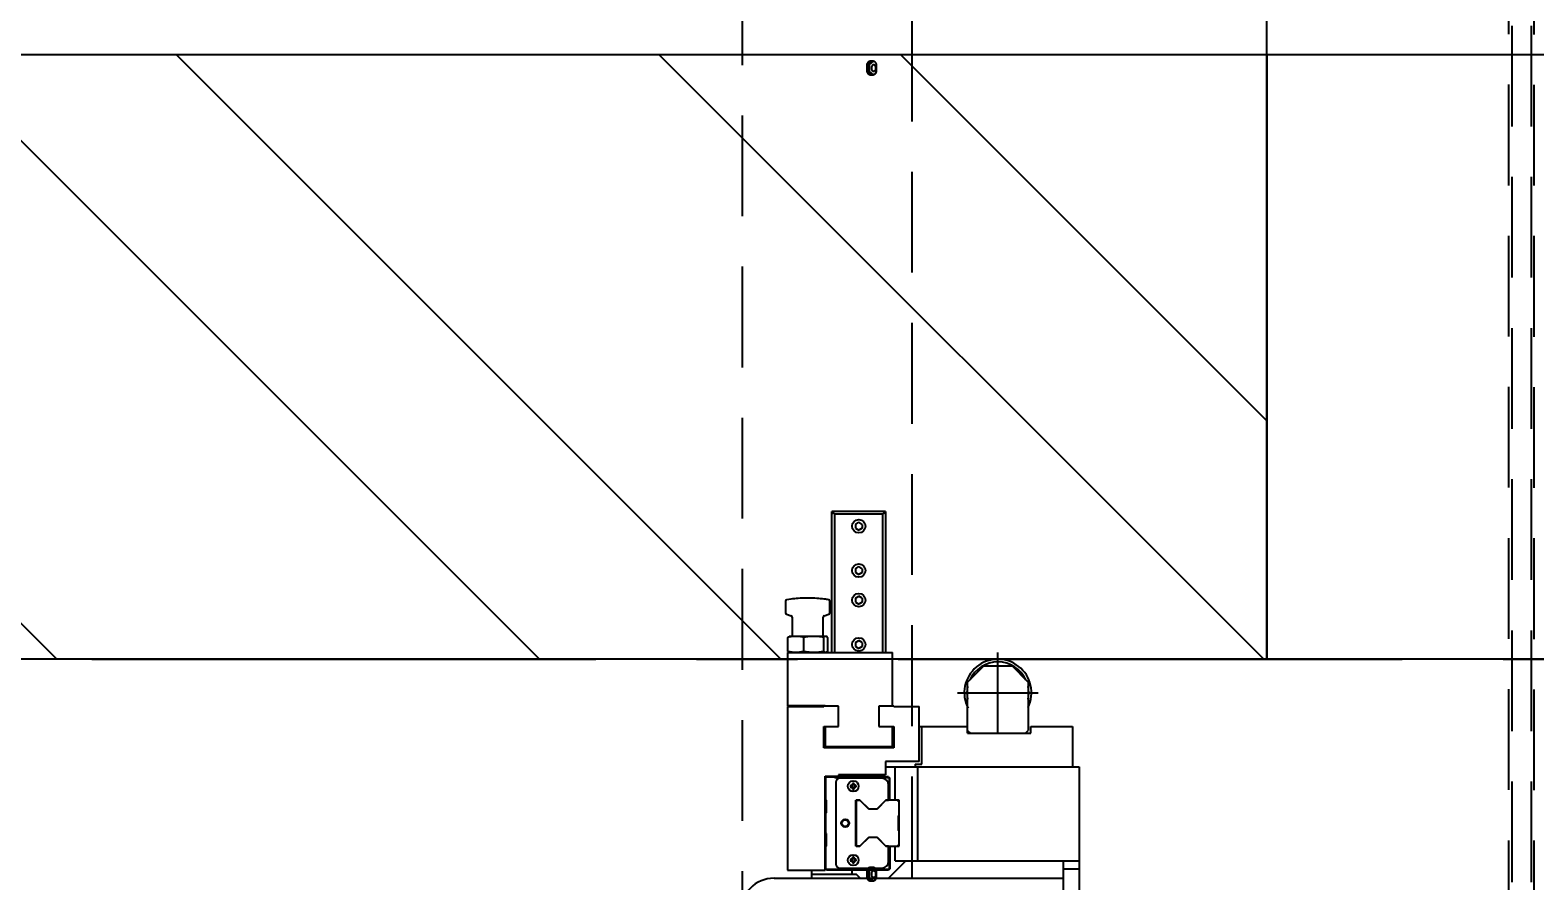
# Model space of a CAD drawing. Header units: inches. Extents: x 16559 to 58559, y 6500 to 36200.
# Drawn here: x 34125 to 35244, y 30174 to 30808 of the extents above; entities that cross this region are included whole.
import ezdxf

# ---------------------------------------------------------------- set-up
doc = ezdxf.new("R2010")
doc.units = ezdxf.units.IN
doc.header["$LTSCALE"] = 300
doc.linetypes.add('CENTRO', pattern=[2, 1.25, -0.25, 0.25, -0.25])
doc.linetypes.add('NASCOSTA', pattern=[0.375, 0.25, -0.125])
for name, color, linetype in [('ASSI', 254, 'CENTRO'), ('CONTORNO', 3, 'Continuous'), ('MACCHINA', 40, 'Continuous'), ('MORSE', 41, 'Continuous'), ('QUOTE', 7, 'Continuous')]:
    doc.layers.add(name, color=color, linetype=linetype)
doc.styles.get("Standard").update_dxf_attribs({"font": 'romans.shx'})
doc.dimstyles.new('sc1a100', dxfattribs={"dimscale": 100, "dimtxt": 3, "dimasz": 3, "dimexe": 0, "dimexo": 0, "dimgap": 1, "dimtad": 1, "dimzin": 12, "dimdsep": 46, "dimtxsty": 'Standard', "dimblk": 'CLOSEDBLANK', "dimcen": 1, "dimclrd": 253, "dimclre": 253, "dimclrt": 2, "dimadec": 0, "dimazin": 3, "dimtfac": 1, "dimtmove": 0, "dimatfit": 1, "dimldrblk": 'CLOSEDBLANK', "dimfxl": 1, "dimtolj": 1, "dimtzin": 0, "dimarcsym": 0})
doc.dimstyles.new('sc1a100_pollici', dxfattribs={"dimscale": 100, "dimtxt": 3, "dimasz": 3, "dimexe": 0, "dimexo": 0, "dimgap": 1, "dimtad": 1, "dimzin": 12, "dimdsep": 46, "dimtxsty": 'Standard', "dimblk": 'CLOSEDBLANK', "dimcen": 1, "dimclrd": 253, "dimclre": 253, "dimclrt": 2, "dimadec": 0, "dimazin": 3, "dimtfac": 1, "dimtmove": 0, "dimatfit": 1, "dimldrblk": 'CLOSEDBLANK', "dimfxl": 1, "dimtolj": 1, "dimtzin": 0, "dimarcsym": 0})

# ---------------------------------------------------------------- blocks, each defined once
blk = doc.blocks.new('A$C35a7cedc1')
at = {"layer": 'ASSI'}
for p, q in [((0, -55), (0, 5)), ((-30, -25), (30, -25))]:
    blk.add_line(p, q, dxfattribs=at)
at = {"layer": 'MORSE'}
for p, q in [((-123.5, 5), (-123.5, 110)), ((-123.5, 108), (-121.5, 110)), ((-83.5, 110), (-123.5, 110)), ((-122.5, 109), (-121.5, 108)), ((-121.5, 108), (-121.5, 5)), ((-85.5, 108), (-121.5, 108)), ((-106, 100.4), (-103.5, 101.9)), ((-101, 100.4), (-103.5, 101.9)), ((-85.5, 110), (-83.5, 108)), ((-84.5, 109), (-85.5, 108)), ((-85.5, 5), (-85.5, 108)), ((-83.5, 110), (-83.5, 5)), ((-106, 100.4), (-106, 97.6)), ((-106, 97.6), (-103.5, 96.1)), ((-101, 97.6), (-103.5, 96.1)), ((-101, 100.4), (-101, 97.6)), ((-106, 67.4), (-103.5, 68.9)), ((-106, 67.4), (-106, 64.6)), ((-101, 67.4), (-103.5, 68.9)), ((-101, 67.4), (-101, 64.6)), ((-106, 64.6), (-103.5, 63.1)), ((-101, 64.6), (-103.5, 63.1)), ((-106, 45.4), (-103.5, 46.9)), ((-106, 45.4), (-106, 42.6)), ((-101, 45.4), (-103.5, 46.9)), ((-101, 45.4), (-101, 42.6)), ((-158, 43.3), (-158, 34.5)), ((-125, 34.5), (-125, 43.3)), ((-106, 42.6), (-103.5, 41.1)), ((-101, 42.6), (-103.5, 41.1)), ((-157.3, 33.5), (-153.7, 32.4)), ((-153, 31.4), (-153, 17)), ((-129.9, 17), (-129.9, 31.4)), ((-129.3, 32.4), (-125.7, 33.5)), ((-156.2, 5.8), (-156.2, 16.2)), ((-155, 17), (-155.2, 16.9)), ((-128, 17), (-155, 17)), ((-144.4, 5.8), (-144.4, 16.2)), ((-129.7, 16.2), (-129.7, 5.8)), ((-127.8, 16.9), (-128, 17)), ((-126.8, 16.2), (-126.8, 5.8)), ((-106, 12.4), (-103.5, 13.9)), ((-106, 12.4), (-106, 9.6)), ((-101, 12.4), (-103.5, 13.9)), ((-101, 12.4), (-101, 9.6)), ((-156.5, 5), (-156.5, -34.7)), ((-156.5, 5), (-78.5, 5)), ((-155.2, 5.1), (-155, 5)), ((-128, 5), (-127.8, 5.1)), ((-106, 9.6), (-103.5, 8.1)), ((-101, 9.6), (-103.5, 8.1)), ((-78.5, -35), (-78.5, 5)), ((-10.5, -5), (-22.5, -17)), ((-10.5, -5), (10.5, -5)), ((22.5, -17), (10.5, -5)), ((-22.5, -55), (-22.5, -17)), ((22.5, -17), (22.5, -53)), ((-128.5, -34.7), (-156.5, -34.7)), ((-156.5, -35.2), (-156.5, -157)), ((-156.5, -35.2), (-129.5, -35.2)), ((-149.5, -34.7), (-149.5, -35.2)), ((-133.5, -35.2), (-133.5, -34.7)), ((-129.5, -35.2), (-129.5, -35)), ((-118.5, -35), (-129.5, -35)), ((-128.5, -34.7), (-128.5, -35)), ((-118.5, -50), (-118.5, -35)), ((-88.5, -35), (-88.5, -50)), ((-77.5, -35), (-88.5, -35)), ((-77.5, -35), (-77.5, -35.2)), ((-77.5, -35.2), (-58.5, -35.2)), ((-58.5, -76), (-58.5, -35.2)), ((-129.5, -50), (-118.5, -50)), ((-129.5, -66), (-129.5, -50)), ((-128.5, -50), (-128.5, -65)), ((-88.5, -50), (-77.5, -50)), ((-78.5, -65), (-78.5, -50)), ((-77.5, -50), (-77.5, -66)), ((-58.5, -50), (-22.5, -50)), ((-56.5, -78), (-56.5, -50)), ((-22.5, -53), (-20.5, -55)), ((-22.5, -55), (24.5, -55)), ((20.5, -55), (22.5, -53)), ((24.5, -55), (24.5, -50)), ((24.5, -50), (55.5, -50)), ((55.5, -50), (55.5, -80)), ((-77.5, -66), (-129.5, -66)), ((-128.5, -65), (-78.5, -65)), ((-123.5, -65), (-123.5, -66)), ((-58.5, -76), (-83.5, -76)), ((-83.5, -76), (-83.5, -86)), ((-61.5, -78), (-61.5, -80)), ((-61.5, -78), (-56.5, -78)), ((-128.5, -87), (-118.5, -87)), ((-128.5, -157), (-128.5, -87)), ((-128.5, -88), (-127.5, -87)), ((-128.5, -88), (-128, -88.2)), ((-128, -88.2), (-127.3, -87.5)), ((-128, -104.3), (-128, -88.2)), ((-127.5, -87), (-127.3, -87.5)), ((-127.3, -87.5), (-121.7, -87.5)), ((-121.5, -87), (-121.7, -87.5)), ((-121.7, -87.5), (-121.2, -88)), ((-121, -87.5), (-121.5, -87)), ((-121, -87.5), (-121.2, -88)), ((-121.2, -88), (-81, -88)), ((-81.5, -87.5), (-121, -87.5)), ((-83.5, -86), (-118.5, -86)), ((-118.5, -86), (-118.5, -87)), ((-86.3, -88.6), (-117.6, -88.6)), ((-83.5, -80), (60.5, -80)), ((-81.5, -87.5), (-80.5, -88.5)), ((-81, -88), (-81, -105)), ((-80.5, -105), (-80.5, -88.5)), ((-76.5, -105), (-76.5, -80)), ((-59.5, -150), (-59.5, -80)), ((60.5, -80), (60.5, -689)), ((-120.6, -91.6), (-120.6, -152.4)), ((-109.8, -93.9), (-108.2, -93.9)), ((-109.8, -95.1), (-108.2, -95.1)), ((-108.2, -93.9), (-109, -93.2)), ((-108.2, -95.1), (-109, -95.8)), ((-108.7, -93.9), (-108.7, -95.1)), ((-108.2, -92.4), (-108.2, -93.9)), ((-107.1, -93.5), (-108.2, -93.5)), ((-108.2, -95.1), (-108.2, -96.6)), ((-107.1, -95.5), (-108.2, -95.5)), ((-107.1, -92.4), (-107.1, -93.9)), ((-107.1, -93.9), (-106.3, -93.2)), ((-105.5, -93.9), (-107.1, -93.9)), ((-107.1, -95.1), (-107.1, -96.6)), ((-107.1, -95.1), (-106.3, -95.8)), ((-105.5, -95.1), (-107.1, -95.1)), ((-106.6, -93.9), (-106.6, -95.1)), ((-81.3, -104.8), (-81.3, -93.6)), ((-128.5, -104.5), (-128, -104.3)), ((-128, -105), (-128.5, -104.5)), ((-128, -110), (-128.5, -110)), ((-127.5, -104.8), (-128, -104.3)), ((-128, -105), (-127.5, -104.8)), ((-128, -105), (-128, -114)), ((-127.5, -114.2), (-127.5, -104.8)), ((-105.7, -104.8), (-102.6, -104.8)), ((-105.7, -139.2), (-105.7, -104.8)), ((-102.6, -105), (-105.5, -105)), ((-105.5, -105), (-105.5, -139)), ((-105, -105), (-105.5, -105.5)), ((-102.6, -104.8), (-96.1, -111.3)), ((-96.1, -111.5), (-102.6, -105)), ((-96.1, -111.3), (-89.9, -111.3)), ((-89.9, -111.5), (-96.1, -111.5)), ((-89.9, -111.3), (-83.4, -104.8)), ((-83.4, -105), (-89.9, -111.5)), ((-83.4, -104.8), (-81.3, -104.8)), ((-73.5, -105), (-83.4, -105)), ((-73.5, -106.4), (-74.9, -105)), ((-73.5, -139), (-73.5, -105)), ((-128.5, -114.5), (-128, -114)), ((-128.5, -114.5), (-128, -114.7)), ((-128, -114), (-127.5, -114.2)), ((-128, -114.7), (-127.5, -114.2)), ((-128, -129.3), (-128, -114.7)), ((-73.9, -116.5), (-73.5, -116.1)), ((-73.9, -127.5), (-73.9, -116.5)), ((-73.5, -118), (-73.9, -118)), ((-128.5, -129.5), (-128, -129.3)), ((-128, -130), (-128.5, -129.5)), ((-127.5, -129.8), (-128, -129.3)), ((-128, -130), (-127.5, -129.8)), ((-128, -130), (-128, -139)), ((-127.5, -139.2), (-127.5, -129.8)), ((-102.6, -139), (-96.1, -132.5)), ((-96.1, -132.7), (-102.6, -139.2)), ((-96.1, -132.5), (-89.9, -132.5)), ((-89.9, -132.7), (-96.1, -132.7)), ((-89.9, -132.5), (-83.4, -139)), ((-83.4, -139.2), (-89.9, -132.7)), ((-73.9, -126), (-73.5, -126)), ((-73.5, -127.9), (-73.9, -127.5)), ((-128.5, -139.5), (-128, -139)), ((-128, -139.7), (-128.5, -139.5)), ((-128, -139), (-127.5, -139.2)), ((-128, -139.7), (-127.5, -139.2)), ((-128, -155.8), (-128, -139.7)), ((-102.6, -139.2), (-105.7, -139.2)), ((-105.5, -138.5), (-105, -139)), ((-105.5, -139), (-102.6, -139)), ((-83.4, -139), (-73.5, -139)), ((-81.3, -139.2), (-83.4, -139.2)), ((-81.3, -150.4), (-81.3, -139.2)), ((-81, -139), (-81, -156.5)), ((-80.5, -139), (-80.5, -156)), ((-76.5, -150), (-76.5, -139)), ((-74.9, -139), (-73.5, -137.6)), ((-128, -155.8), (-128.5, -156)), ((-127.5, -157), (-128.5, -156)), ((-127.3, -156.5), (-128, -155.8)), ((-127.3, -156.5), (-127.5, -157)), ((-81, -156.5), (-127.3, -156.5)), ((-117.6, -155.4), (-86.3, -155.4)), ((-109.8, -148.9), (-108.2, -148.9)), ((-109.8, -150.1), (-108.2, -150.1)), ((-108.2, -148.9), (-109, -148.2)), ((-108.2, -150.1), (-109, -150.8)), ((-108.7, -148.9), (-108.7, -150.1)), ((-108.2, -147.4), (-108.2, -148.9)), ((-107.1, -148.5), (-108.2, -148.5)), ((-108.2, -150.1), (-108.2, -151.6)), ((-107.1, -150.5), (-108.2, -150.5)), ((-107.1, -147.4), (-107.1, -148.9)), ((-107.1, -148.9), (-106.3, -148.2)), ((-105.5, -148.9), (-107.1, -148.9)), ((-107.1, -150.1), (-106.3, -150.8)), ((-105.5, -150.1), (-107.1, -150.1)), ((-107.1, -150.1), (-107.1, -151.6)), ((-106.6, -148.9), (-106.6, -150.1)), ((-68.5, -150), (-81.5, -163)), ((-80.5, -156), (-81.5, -157)), ((-76.5, -150), (60.5, -150)), ((48.5, -150), (48.5, -699.5)), ((48.5, -156), (60.5, -156)), ((-166.5, -163), (48.5, -163)), ((-156.5, -157), (-128.5, -157)), ((-138.5, -163), (-138.5, -157)), ((-138.5, -160), (-105.5, -160)), ((-81.5, -157), (-127.5, -157)), ((-108.5, -160), (-108.5, -157)), ((-102.5, -163), (-105.5, -160))]:
    blk.add_line(p, q, dxfattribs=at)
at = {"layer": 'MORSE', "flags": 128}
for points in [[(23, -25), (22.8, -22.1), (22.5, -20.2)], [(22.5, -29.8), (22.8, -27.9), (23, -25)]]:
    blk.add_lwpolyline(points, dxfattribs=at)
at = {"layer": 'MORSE'}
for centre, radius in [((-103.5, 99), 5), ((-103.5, 66), 5), ((-103.5, 44), 5), ((-103.5, 11), 5), ((-107.6, -94.5), 4), ((-113.6, -122), 2.96), ((-113.6, -122), 2.46), ((-107.6, -149.5), 4)]:
    blk.add_circle(centre, radius, dxfattribs=at)
for centre, radius, start, end in [((-157, 43.3), 1, 99.1474, 180), ((-157, 34.5), 1, 180, 252.4024), ((-126, 43.3), 1, 0, 80.8526), ((-126, 34.5), 1, 287.5976, 0), ((-154, 31.4), 1, 0, 72.4024), ((-128.9, 31.4), 1, 107.5976, 180), ((0, -25), 25, 334.1581, 207.2282), ((0, -25), 23, 24.6664, 155.3336), ((0, -25), 23, 168.0313, 191.9687), ((-117.6, -91.6), 3, 90, 180), ((-86.3, -93.6), 5, 0, 90), ((-94.2, -94.5), 15.5, 177.8786, 182.1214), ((-114.3, -103.7), 11.8, 59.1092, 63.3848), ((-98.4, -87.8), 11.8, 206.6152, 210.8908), ((-98.4, -101.2), 11.8, 149.1092, 153.3848), ((-114.3, -85.3), 11.8, 296.6152, 300.8908), ((-107.6, -107.9), 15.5, 87.8786, 92.1214), ((-107.6, -81.1), 15.5, 267.8786, 272.1214), ((-101, -103.7), 11.8, 116.6152, 120.8908), ((-101, -85.3), 11.8, 239.1092, 243.3848), ((-116.9, -87.8), 11.8, 329.1092, 333.3848), ((-116.9, -101.2), 11.8, 26.6152, 30.8908), ((-121, -94.5), 15.5, 357.8786, 2.1214), ((-117.6, -152.4), 3, 180, 270), ((-94.2, -149.5), 15.5, 177.8786, 182.1214), ((-114.3, -158.7), 11.8, 59.1092, 63.3848), ((-98.4, -142.8), 11.8, 206.6152, 210.8908), ((-98.4, -156.2), 11.8, 149.1092, 153.3848), ((-114.3, -140.3), 11.8, 296.6152, 300.8908), ((-107.6, -162.9), 15.5, 87.8786, 92.1214), ((-107.6, -136.1), 15.5, 267.8786, 272.1214), ((-101, -158.7), 11.8, 116.6152, 120.8908), ((-101, -140.3), 11.8, 239.1092, 243.3848), ((-116.9, -142.8), 11.8, 329.1092, 333.3848), ((-116.9, -156.2), 11.8, 26.6152, 30.8908), ((-121, -149.5), 15.5, 357.8786, 2.1214), ((-86.3, -150.4), 5, 270, 0), ((-166.5, -188), 25, 90, 180)]:
    blk.add_arc(centre, radius, start, end, dxfattribs=at)
for points, knots in [([(-125.9, 44.2), (-127, 44.4), (-129.9, 44.9), (-134.7, 45.3), (-140.3, 45.5), (-145.8, 45.5), (-151.4, 45), (-155.1, 44.6), (-157, 44.3), (-157, 44.3)], [0, 0, 0, 0, 0.1043472, 0.2830156, 0.4617046, 0.6404135, 0.8191424, 0.9978915, 1, 1, 1, 1]), ([(-150.3, 17), (-151.3, 17), (-153.3, 16.9), (-155.2, 16.5), (-156.2, 16.2)], [0, 0, 0, 0, 0.497781, 1, 1, 1, 1]), ([(-156.2, 16.2), (-156, 16.5), (-155.7, 16.8), (-155.3, 16.8), (-155.2, 16.9)], [0, 0, 0, 0, 0.736814, 1, 1, 1, 1]), ([(-144.4, 16.2), (-145.4, 16.5), (-147.3, 16.9), (-149.3, 17), (-150.3, 17)], [0, 0, 0, 0, 0.498113, 1, 1, 1, 1]), ([(-137, 17), (-138.3, 17), (-140.7, 16.9), (-143.2, 16.5), (-144.4, 16.2)], [0, 0, 0, 0, 0.497781, 1, 1, 1, 1]), ([(-129.7, 16.2), (-130.9, 16.5), (-133.3, 16.9), (-135.8, 17), (-137, 17)], [0, 0, 0, 0, 0.498113, 1, 1, 1, 1]), ([(-128.2, 17), (-128.5, 17), (-129, 16.9), (-129.4, 16.5), (-129.7, 16.2)], [0, 0, 0, 0, 0.497781, 1, 1, 1, 1]), ([(-126.8, 16.2), (-127, 16.5), (-127.5, 16.9), (-128, 17), (-128.2, 17)], [0, 0, 0, 0, 0.498113, 1, 1, 1, 1]), ([(-150.3, 5), (-151.3, 5), (-153.3, 5.1), (-155.2, 5.5), (-156.2, 5.8)], [0, 0, 0, 0, 0.497781, 1, 1, 1, 1]), ([(-156.2, 5.8), (-156, 5.5), (-155.7, 5.2), (-155.3, 5.2), (-155.2, 5.1)], [0, 0, 0, 0, 0.736814, 1, 1, 1, 1]), ([(-144.4, 5.8), (-145.4, 5.5), (-147.3, 5.1), (-149.3, 5), (-150.3, 5)], [0, 0, 0, 0, 0.498113, 1, 1, 1, 1]), ([(-137, 5), (-138.3, 5), (-140.7, 5.1), (-143.2, 5.5), (-144.4, 5.8)], [0, 0, 0, 0, 0.497781, 1, 1, 1, 1]), ([(-129.7, 5.8), (-130.9, 5.5), (-133.3, 5.1), (-135.8, 5), (-137, 5)], [0, 0, 0, 0, 0.498113, 1, 1, 1, 1]), ([(-128.2, 5), (-128.5, 5), (-129, 5.1), (-129.4, 5.5), (-129.7, 5.8)], [0, 0, 0, 0, 0.497781, 1, 1, 1, 1]), ([(-126.8, 5.8), (-127, 5.5), (-127.3, 5.2), (-127.7, 5.2), (-127.8, 5.1)], [0, 0, 0, 0, 0.736814, 1, 1, 1, 1])]:
    blk.add_open_spline(points, degree=3, knots=knots, dxfattribs=at)
blk = doc.blocks.new('_ClosedBlank')
at = {"color": 0, "linetype": 'ByBlock', "lineweight": -2}
for p, q in [((-1, 0.1667), (0, 0)), ((-1, 0.1667), (-1, -0.1667)), ((0, 0), (-1, -0.1667))]:
    blk.add_line(p, q, dxfattribs=at)
blk = doc.blocks.new('*D31')
at = {"layer": 'Defpoints', "color": 0, "transparency": 16777216}
for p in [(36844.6, 34804.4), (22644.6, 29942.3), (36844.6, 29942.3)]:
    blk.add_point(p, dxfattribs=at)
at = {"layer": 'QUOTE', "color": 253, "lineweight": -2, "transparency": 16777216}
for p, q in [((22644.6, 29942.3), (22644.6, 34804.4)), ((22944.6, 34804.4), (36544.6, 34804.4)), ((36844.6, 29942.3), (36844.6, 34804.4))]:
    blk.add_line(p, q, dxfattribs=at)
at = {"layer": 'QUOTE', "color": 253, "lineweight": -2, "transparency": 16777216, "xscale": 300, "yscale": 300, "zscale": 300, "rotation": 180}
blk.add_blockref('_ClosedBlank', (22644.6, 34804.4), dxfattribs=at)
at = {"layer": 'QUOTE', "color": 253, "lineweight": -2, "transparency": 16777216, "xscale": 300, "yscale": 300, "zscale": 300}
blk.add_blockref('_ClosedBlank', (36844.6, 34804.4), dxfattribs=at)
at = {"layer": 'QUOTE', "color": 2, "transparency": 16777216, "insert": (29744.6, 35054.4), "char_height": 300, "attachment_point": 5}
blk.add_mtext('\\A1;B', dxfattribs=at)
blk = doc.blocks.new('A$C314b7af5')
at = {"layer": 'MACCHINA', "color": 254, "linetype": 'NASCOSTA', "lineweight": 25}
for p, q in [((-520, -434.8), (-520, 1712.9)), ((-1090, -232.8), (-1090, 1712.8)), ((-964, 1712.8), (-964, -434.8)), ((-517.6, 584), (-517.6, -430)), ((-503.4, 584), (-503.4, -430)), ((-501, -435), (-501, 589)), ((-997.4, 442), (-997.4, 438)), ((-996, 442), (-996, 438)), ((-992.8, 445), (-995.7, 442.7)), ((-995.7, 442.7), (-995.7, 437.4)), ((-995.6, 442.7), (-995.7, 442.7)), ((-995.7, 437.4), (-992.8, 435)), ((-995.6, 437.4), (-995.7, 437.4)), ((-995.6, 442.7), (-992.7, 445)), ((-995.6, 437.5), (-995.6, 442.7)), ((-992.7, 435), (-995.6, 437.5)), ((-992.5, 445), (-995.3, 445)), ((-992.1, 445), (-990.9, 444)), ((-990.4, 438), (-990.4, 442)), ((-995.3, 435), (-992.5, 435)), ((-990.8, 436.2), (-992.2, 435.1)), ((-992.1, 435.1), (-990.9, 436.1)), ((-992.8, -155), (-995.7, -157.3)), ((-995.6, -157.3), (-992.7, -155)), ((-992.5, -155), (-995.3, -155)), ((-992.1, -155), (-990.9, -156)), ((-997.4, -158), (-997.4, -162)), ((-996, -158), (-996, -162)), ((-995.7, -157.3), (-995.7, -162.6)), ((-995.6, -157.3), (-995.7, -157.3)), ((-995.7, -162.6), (-992.8, -165)), ((-995.6, -162.6), (-995.7, -162.6)), ((-995.6, -162.5), (-995.6, -157.3)), ((-992.7, -165), (-995.6, -162.5)), ((-995.3, -165), (-992.5, -165)), ((-990.8, -163.8), (-992.2, -164.9)), ((-992.1, -164.9), (-990.9, -163.9)), ((-990.4, -162), (-990.4, -158))]:
    blk.add_line(p, q, dxfattribs=at)
at = {"layer": 'MACCHINA', "color": 254, "linetype": 'NASCOSTA', "lineweight": 25, "flags": 128}
for points in [[(-990.8, 440.1), (-990.9, 441), (-991.2, 441.8), (-991.8, 442.3), (-992.4, 442.5), (-993.1, 442.3), (-993.6, 441.8), (-994, 441), (-994.1, 440.1), (-994, 439.1), (-993.6, 438.4), (-993.1, 437.8), (-992.4, 437.7), (-991.8, 437.8), (-991.2, 438.4), (-990.9, 439.1), (-990.8, 440.1)], [(-990.8, -159.9), (-990.9, -159), (-991.2, -158.2), (-991.8, -157.7), (-992.4, -157.5), (-993.1, -157.7), (-993.6, -158.2), (-994, -159), (-994.1, -159.9), (-994, -160.9), (-993.6, -161.6), (-993.1, -162.2), (-992.4, -162.3), (-991.8, -162.2), (-991.2, -161.6), (-990.9, -160.9), (-990.8, -159.9)]]:
    blk.add_lwpolyline(points, dxfattribs=at)
at = {"layer": 'MACCHINA', "color": 254, "linetype": 'NASCOSTA', "lineweight": 25}
for centre, start, end in [((-994.8, 442.4), 101.4218, 188.0495), ((-994.8, 437.7), 171.9505, 258.5782), ((-993.4, 442.4), 101.4218, 188.0495), ((-993.4, 437.7), 171.9505, 258.5782), ((-993, 442.4), 351.9505, 78.5782), ((-993, 437.7), 281.4218, 8.0495), ((-994.8, -157.6), 101.4218, 188.0495), ((-993.4, -157.6), 101.4218, 188.0495), ((-993, -157.6), 351.9505, 78.5782), ((-994.8, -162.3), 171.9505, 258.5782), ((-993.4, -162.3), 171.9505, 258.5782), ((-993, -162.3), 281.4218, 8.0495)]:
    blk.add_arc(centre, 2.68, start, end, dxfattribs=at)
blk = doc.blocks.new('*D48')
at = {"layer": 'Defpoints', "color": 0, "transparency": 16777216}
for p in [(35744.6, 32674.3), (35744.6, 32657.4), (35044.6, 30789.3)]:
    blk.add_point(p, dxfattribs=at)
at = {"layer": 'QUOTE', "color": 253, "lineweight": -2, "transparency": 16777216}
for p, q in [((35744.6, 32674.3), (35744.6, 32657.4)), ((34744.6, 32657.4), (31216, 32657.4)), ((35044.6, 30789.3), (35044.6, 32657.4)), ((35744.6, 32657.4), (35044.6, 32657.4)), ((36044.6, 32657.4), (36344.6, 32657.4))]:
    blk.add_line(p, q, dxfattribs=at)
at = {"layer": 'QUOTE', "color": 253, "lineweight": -2, "transparency": 16777216, "xscale": 300, "yscale": 300, "zscale": 300}
blk.add_blockref('_ClosedBlank', (35044.6, 32657.4), dxfattribs=at)
at = {"layer": 'QUOTE', "color": 253, "lineweight": -2, "transparency": 16777216, "xscale": 300, "yscale": 300, "zscale": 300, "rotation": 180}
blk.add_blockref('_ClosedBlank', (35744.6, 32657.4), dxfattribs=at)
at = {"layer": 'QUOTE', "color": 2, "transparency": 16777216, "char_height": 300, "attachment_point": 5}
for s, insert in [('\\A1;700', (32830.3, 32907.4)), ('\\A1;[2\'-3 9/16"]', (32830.3, 32328.8))]:
    blk.add_mtext(s, dxfattribs=dict(at, insert=insert))

msp = doc.modelspace()

# ---------------------------------------------------------------- hatches: boundary and pattern name
at = {"layer": 'CONTORNO', "ltscale": 0.5}
h = msp.add_hatch(dxfattribs=at)
h.set_pattern_fill('ANSI32', color=254, scale=40, angle=90)
h.set_pattern_definition([(135, (16672.05, 5603.87), (-269.4077, -269.4077), []), (135, (16672.05, 5783.48), (-269.4077, -269.4077), [])])
h.paths.add_polyline_path([(35044.564, 30339.28), (35044.564, 30789.28), (24544.563, 30789.28), (24544.563, 30339.28)])

# ---------------------------------------------------------------- linework, layer by layer
at = {"layer": 'ASSI'}
msp.add_line((22170.437, 30339.28), (37280.802, 30339.28), dxfattribs=at)
at = {"layer": 'CONTORNO', "color": 7}
for points in [[(35044.564, 30789.28), (35044.564, 30339.28), (24444.563, 30339.28), (24444.563, 30789.28)], [(35744.565, 30789.28), (35744.565, 30339.28), (35044.564, 30339.28), (35044.564, 30789.28)]]:
    msp.add_lwpolyline(points, close=True, dxfattribs=at)

# ---------------------------------------------------------------- block references
at = {"layer": 'MORSE'}
msp.add_blockref('A$C35a7cedc1', (34844.563, 30339.28), dxfattribs=at)
at = {"layer": 'QUOTE'}
msp.add_blockref('A$C314b7af5', (35744.565, 30339.28), dxfattribs=at)

# ---------------------------------------------------------------- dimensions: what is measured, and where the dimension line sits
dim = msp.add_linear_dim(base=(36844.563, 34804.405), p1=(22644.563, 29942.28), p2=(36844.563, 29942.28), text='B', dimstyle='sc1a100', dxfattribs=at)
dim.commit()
dim.dimension.update_dxf_attribs({"geometry": '*D31', "text_midpoint": (29744.563, 35054.405)})
dim = msp.add_linear_dim(base=(35744.565, 32657.389), p1=(35044.564, 30789.28), p2=(35744.565, 32674.28), dimstyle='sc1a100_pollici', override={"dimpost": '\\X'}, dxfattribs=at)
dim.commit()
dim.dimension.update_dxf_attribs({"geometry": '*D48', "text_midpoint": (32830.279, 32657.389), "dimtype": 160})

doc.saveas('drawing.dxf')
